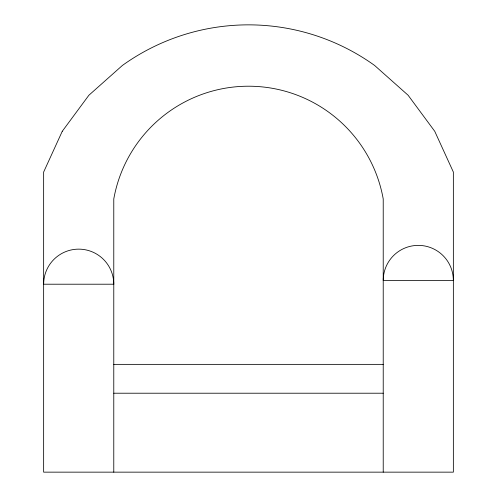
<?xml version="1.0" encoding="UTF-8"?>
<svg xmlns="http://www.w3.org/2000/svg" width="497" height="497" viewBox="0 0 497 497"><rect width="100%" height="100%" fill="white"/><g stroke="black" fill="none" stroke-linecap="round" stroke-linejoin="round"><path stroke-width="0.75" d="M113.776 364.363L383.224 364.363M113.776 393.214L383.224 393.214M383.224 472.15L383.224 198.98A136.861 136.861 0 0 0 113.776 198.98L113.776 472.15M62.262 131.289L43.643 172.049L43.643 472.15L453.357 472.15L453.357 172.049L434.738 131.289L408.112 95.244L374.626 65.467A216.152 216.152 0 0 0 122.374 65.467L88.888 95.244L62.262 131.289M453.357 280.451L383.224 280.451A35.063 35.063 0 0 1 418.288 245.381A35.063 35.063 0 0 1 453.357 280.451M113.776 284.209L43.643 284.209A35.063 35.063 0 0 1 78.712 249.14A35.063 35.063 0 0 1 113.776 284.209"/></g></svg>
